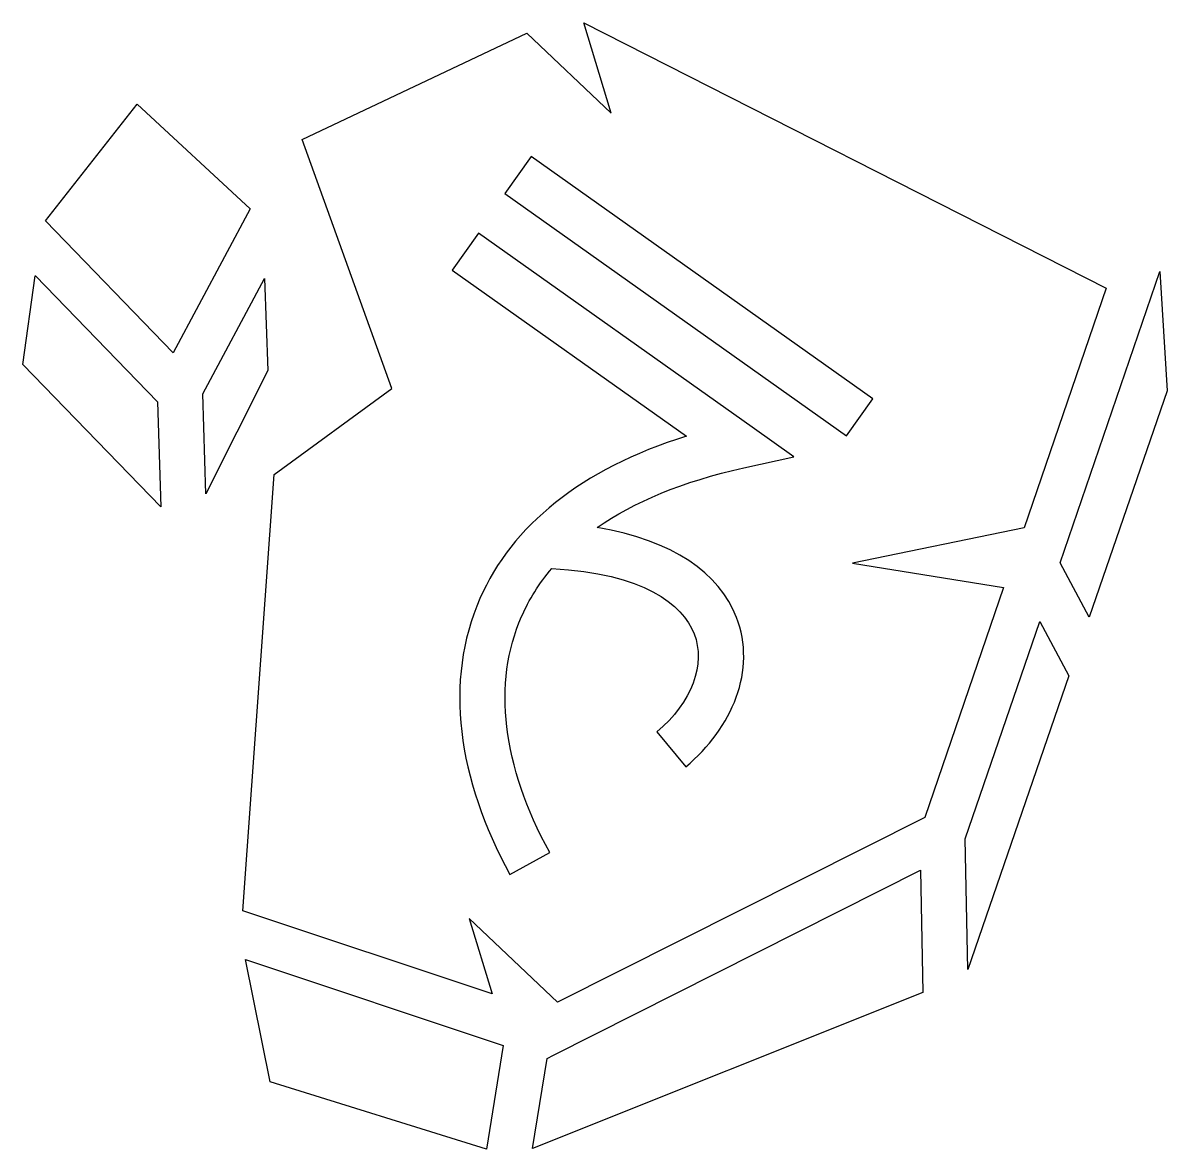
# Model space of a CAD drawing. Header units: centimetres. Extents: x -10 to 9.9, y -9.8 to 9.8.
import ezdxf

# ---------------------------------------------------------------- set-up
doc = ezdxf.new("R2010")
doc.units = ezdxf.units.CM
doc.header["$MEASUREMENT"] = 0
doc.layers.add('Layer 1', color=7, linetype='Continuous')

msp = doc.modelspace()

# ---------------------------------------------------------------- linework, layer by layer
at = {"layer": 'Layer 1'}
for points, knots in [([(-0.24643, 9.79613), (-0.24643, 9.79613), (0.22669, 8.22934), (0.22669, 8.22934), (0.22669, 8.22934), (0.22669, 8.22934), (-1.23738, 9.61962), (-1.23738, 9.61962), (-1.23738, 9.61962), (-1.23738, 9.61962), (-5.14053, 7.76946), (-5.14053, 7.76946), (-5.14053, 7.76946), (-5.14053, 7.76946), (-3.58032, 3.44851), (-3.58032, 3.44851), (-3.58032, 3.44851), (-3.58032, 3.44851), (-5.6242, 1.9529), (-5.6242, 1.9529), (-5.6242, 1.9529), (-5.6242, 1.9529), (-6.16707, -5.62544), (-6.16707, -5.62544), (-6.16707, -5.62544), (-6.16707, -5.62544), (-1.8422, -7.06573), (-1.8422, -7.06573), (-1.8422, -7.06573), (-1.8422, -7.06573), (-2.23752, -5.75852), (-2.23752, -5.75852), (-2.23752, -5.75852), (-2.23752, -5.75852), (-0.70632, -7.21205), (-0.70632, -7.21205), (-0.70632, -7.21205), (-0.70632, -7.21205), (5.66897, -4.00066), (5.66897, -4.00066), (5.66897, -4.00066), (5.66897, -4.00066), (7.03808, -0.00921), (7.03808, -0.00921), (7.03808, -0.00921), (7.03808, -0.00921), (4.41312, 0.41517), (4.41312, 0.41517), (4.41312, 0.41517), (4.41312, 0.41517), (7.39389, 1.02787), (7.39389, 1.02787), (7.39389, 1.02787), (7.39389, 1.02787), (8.82102, 5.18943), (8.82102, 5.18943), (8.82102, 5.18943), (8.82102, 5.18943), (-0.24644, 9.79628), (-0.24644, 9.79628), (-0.24644, 9.79628), (-0.24644, 9.79628), (-0.24643, 9.79613), (-0.24643, 9.79613)], [0, 0, 0, 0, 0.05882353, 0.05882353, 0.05882353, 0.05882353, 0.11764706, 0.11764706, 0.11764706, 0.11764706, 0.17647059, 0.17647059, 0.17647059, 0.17647059, 0.23529412, 0.23529412, 0.23529412, 0.23529412, 0.29411765, 0.29411765, 0.29411765, 0.29411765, 0.35294118, 0.35294118, 0.35294118, 0.35294118, 0.41176471, 0.41176471, 0.41176471, 0.41176471, 0.47058824, 0.47058824, 0.47058824, 0.47058824, 0.52941176, 0.52941176, 0.52941176, 0.52941176, 0.58823529, 0.58823529, 0.58823529, 0.58823529, 0.64705882, 0.64705882, 0.64705882, 0.64705882, 0.70588235, 0.70588235, 0.70588235, 0.70588235, 0.76470588, 0.76470588, 0.76470588, 0.76470588, 0.82352941, 0.82352941, 0.82352941, 0.82352941, 0.88235294, 0.88235294, 0.88235294, 0.88235294, 1, 1, 1, 1]), ([(-8.00264, 8.3862), (-8.00264, 8.3862), (-9.59722, 6.35682), (-9.59722, 6.35682), (-9.59722, 6.35682), (-9.59722, 6.35682), (-7.37813, 4.06524), (-7.37813, 4.06524), (-7.37813, 4.06524), (-7.37813, 4.06524), (-6.04056, 6.56766), (-6.04056, 6.56766), (-6.04056, 6.56766), (-6.04056, 6.56766), (-8.00264, 8.38615), (-8.00264, 8.38615), (-8.00264, 8.38615), (-8.00264, 8.38615), (-8.00264, 8.3862), (-8.00264, 8.3862)], [0, 0, 0, 0, 0.16666667, 0.16666667, 0.16666667, 0.16666667, 0.33333333, 0.33333333, 0.33333333, 0.33333333, 0.5, 0.5, 0.5, 0.5, 0.66666667, 0.66666667, 0.66666667, 0.66666667, 1, 1, 1, 1]), ([(-1.16489, 7.47693), (-1.16489, 7.47693), (4.76764, 3.26675), (4.76764, 3.26675), (4.76764, 3.26675), (4.76764, 3.26675), (4.31168, 2.62369), (4.31168, 2.62369), (4.31168, 2.62369), (4.31168, 2.62369), (-1.62085, 6.83387), (-1.62085, 6.83387), (-1.62085, 6.83387), (-1.62085, 6.83387), (-1.16489, 7.47693), (-1.16489, 7.47693)], [0, 0, 0, 0, 0.2, 0.2, 0.2, 0.2, 0.4, 0.4, 0.4, 0.4, 0.6, 0.6, 0.6, 0.6, 1, 1, 1, 1]), ([(-2.07943, 6.14602), (-2.07943, 6.14602), (2.67239, 2.77385), (2.67239, 2.77385), (2.67239, 2.77385), (2.67239, 2.77385), (3.39717, 2.25999), (3.39717, 2.25999), (3.39717, 2.25999), (3.39717, 2.25999), (2.53007, 2.06897), (2.53007, 2.06897), (2.53007, 2.06897), (1.45538, 1.83144), (0.61666, 1.47373), (-0.01713, 1.03054), (-0.01713, 1.03054), (1.298, 0.81337), (2.10392, 0.2385), (2.40095, -0.52706), (2.40095, -0.52706), (2.75432, -1.43776), (2.32943, -2.45203), (1.51934, -3.12166), (1.51934, -3.12166), (1.51934, -3.12166), (1.01733, -2.51423), (1.01733, -2.51423), (1.01733, -2.51423), (1.63509, -2.00358), (1.86786, -1.33408), (1.66566, -0.81301), (1.66566, -0.81301), (1.46578, -0.29801), (0.78384, 0.23233), (-0.80382, 0.32283), (-0.80382, 0.32283), (-1.02672, 0.06012), (-1.2007, -0.22046), (-1.32957, -0.51395), (-1.32957, -0.51395), (-1.83719, -1.66994), (-1.66965, -3.10323), (-0.84072, -4.61213), (-0.84072, -4.61213), (-0.84072, -4.61213), (-1.53122, -4.99038), (-1.53122, -4.99038), (-1.53122, -4.99038), (-2.44078, -3.3347), (-2.68144, -1.63187), (-2.05174, -0.19765), (-2.05174, -0.19765), (-1.50103, 1.05659), (-0.3024, 2.04843), (1.53127, 2.61833), (1.53127, 2.61833), (1.53127, 2.61833), (-2.53541, 5.50422), (-2.53541, 5.50422), (-2.53541, 5.50422), (-2.53541, 5.50422), (-2.07941, 6.14602), (-2.07941, 6.14602), (-2.07941, 6.14602), (-2.07941, 6.14602), (-2.07943, 6.14602), (-2.07943, 6.14602)], [0, 0, 0, 0, 0.05555556, 0.05555556, 0.05555556, 0.05555556, 0.11111111, 0.11111111, 0.11111111, 0.11111111, 0.16666667, 0.16666667, 0.16666667, 0.16666667, 0.22222222, 0.22222222, 0.22222222, 0.22222222, 0.27777778, 0.27777778, 0.27777778, 0.27777778, 0.33333333, 0.33333333, 0.33333333, 0.33333333, 0.38888889, 0.38888889, 0.38888889, 0.38888889, 0.44444444, 0.44444444, 0.44444444, 0.44444444, 0.5, 0.5, 0.5, 0.5, 0.55555556, 0.55555556, 0.55555556, 0.55555556, 0.61111111, 0.61111111, 0.61111111, 0.61111111, 0.66666667, 0.66666667, 0.66666667, 0.66666667, 0.72222222, 0.72222222, 0.72222222, 0.72222222, 0.77777778, 0.77777778, 0.77777778, 0.77777778, 0.83333333, 0.83333333, 0.83333333, 0.83333333, 0.88888889, 0.88888889, 0.88888889, 0.88888889, 1, 1, 1, 1]), ([(-9.77112, 5.40281), (-9.77112, 5.40281), (-9.98719, 3.86494), (-9.98719, 3.86494), (-9.98719, 3.86494), (-9.98719, 3.86494), (-7.59416, 1.39288), (-7.59416, 1.39288), (-7.59416, 1.39288), (-7.59416, 1.39288), (-7.65083, 3.21272), (-7.65083, 3.21272), (-7.65083, 3.21272), (-7.65083, 3.21272), (-9.77104, 5.40284), (-9.77104, 5.40284), (-9.77104, 5.40284), (-9.77104, 5.40284), (-9.77112, 5.40281), (-9.77112, 5.40281)], [0, 0, 0, 0, 0.16666667, 0.16666667, 0.16666667, 0.16666667, 0.33333333, 0.33333333, 0.33333333, 0.33333333, 0.5, 0.5, 0.5, 0.5, 0.66666667, 0.66666667, 0.66666667, 0.66666667, 1, 1, 1, 1]), ([(9.75265, 5.47661), (9.75265, 5.47661), (9.67633, 5.25649), (9.67633, 5.25649), (9.67633, 5.25649), (9.67633, 5.25649), (8.01854, 0.42041), (8.01854, 0.42041), (8.01854, 0.42041), (8.01854, 0.42041), (8.52329, -0.52584), (8.52329, -0.52584), (8.52329, -0.52584), (8.52329, -0.52584), (9.87659, 3.40771), (9.87659, 3.40771), (9.87659, 3.40771), (9.87659, 3.40771), (9.75262, 5.47655), (9.75262, 5.47655), (9.75262, 5.47655), (9.75262, 5.47655), (9.75265, 5.47661), (9.75265, 5.47661)], [0, 0, 0, 0, 0.14285714, 0.14285714, 0.14285714, 0.14285714, 0.28571429, 0.28571429, 0.28571429, 0.28571429, 0.42857143, 0.42857143, 0.42857143, 0.42857143, 0.57142857, 0.57142857, 0.57142857, 0.57142857, 0.71428571, 0.71428571, 0.71428571, 0.71428571, 1, 1, 1, 1]), ([(-5.79409, 5.35533), (-5.79409, 5.35533), (-6.86541, 3.35362), (-6.86541, 3.35362), (-6.86541, 3.35362), (-6.86541, 3.35362), (-6.81143, 1.61689), (-6.81143, 1.61689), (-6.81143, 1.61689), (-6.81143, 1.61689), (-5.73615, 3.76219), (-5.73615, 3.76219), (-5.73615, 3.76219), (-5.73615, 3.76219), (-5.79409, 5.3553), (-5.79409, 5.3553), (-5.79409, 5.3553), (-5.79409, 5.3553), (-5.79409, 5.35533), (-5.79409, 5.35533)], [0, 0, 0, 0, 0.16666667, 0.16666667, 0.16666667, 0.16666667, 0.33333333, 0.33333333, 0.33333333, 0.33333333, 0.5, 0.5, 0.5, 0.5, 0.66666667, 0.66666667, 0.66666667, 0.66666667, 1, 1, 1, 1]), ([(7.66803, -0.59828), (7.66803, -0.59828), (6.37263, -4.37493), (6.37263, -4.37493), (6.37263, -4.37493), (6.37263, -4.37493), (6.4188, -6.64272), (6.4188, -6.64272), (6.4188, -6.64272), (6.4188, -6.64272), (8.17265, -1.54309), (8.17265, -1.54309), (8.17265, -1.54309), (8.17265, -1.54309), (7.66798, -0.59827), (7.66798, -0.59827), (7.66798, -0.59827), (7.66798, -0.59827), (7.66803, -0.59828), (7.66803, -0.59828)], [0, 0, 0, 0, 0.16666667, 0.16666667, 0.16666667, 0.16666667, 0.33333333, 0.33333333, 0.33333333, 0.33333333, 0.5, 0.5, 0.5, 0.5, 0.66666667, 0.66666667, 0.66666667, 0.66666667, 1, 1, 1, 1]), ([(5.59653, -4.91915), (5.59653, -4.91915), (-0.77484, -8.13049), (-0.77484, -8.13049), (-0.77484, -8.13049), (-0.77484, -8.13049), (-0.88684, -8.18716), (-0.88684, -8.18716), (-0.88684, -8.18716), (-0.88684, -8.18716), (-1.13854, -9.75008), (-1.13854, -9.75008), (-1.13854, -9.75008), (-1.13854, -9.75008), (5.6387, -7.0394), (5.6387, -7.0394), (5.6387, -7.0394), (5.6387, -7.0394), (5.59653, -4.91919), (5.59653, -4.91919), (5.59653, -4.91919), (5.59653, -4.91919), (5.59653, -4.91915), (5.59653, -4.91915)], [0, 0, 0, 0, 0.14285714, 0.14285714, 0.14285714, 0.14285714, 0.28571429, 0.28571429, 0.28571429, 0.28571429, 0.42857143, 0.42857143, 0.42857143, 0.42857143, 0.57142857, 0.57142857, 0.57142857, 0.57142857, 0.71428571, 0.71428571, 0.71428571, 0.71428571, 1, 1, 1, 1]), ([(-6.1249, -6.47008), (-6.1249, -6.47008), (-5.69394, -8.59438), (-5.69394, -8.59438), (-5.69394, -8.59438), (-5.69394, -8.59438), (-1.93707, -9.76188), (-1.93707, -9.76188), (-1.93707, -9.76188), (-1.93707, -9.76188), (-1.64717, -7.96181), (-1.64717, -7.96181), (-1.64717, -7.96181), (-1.64717, -7.96181), (-6.1249, -6.47012), (-6.1249, -6.47012), (-6.1249, -6.47012), (-6.1249, -6.47012), (-6.1249, -6.47008), (-6.1249, -6.47008)], [0, 0, 0, 0, 0.16666667, 0.16666667, 0.16666667, 0.16666667, 0.33333333, 0.33333333, 0.33333333, 0.33333333, 0.5, 0.5, 0.5, 0.5, 0.66666667, 0.66666667, 0.66666667, 0.66666667, 1, 1, 1, 1])]:
    msp.add_open_spline(points, degree=3, knots=knots, dxfattribs=at)

doc.saveas('drawing.dxf')
